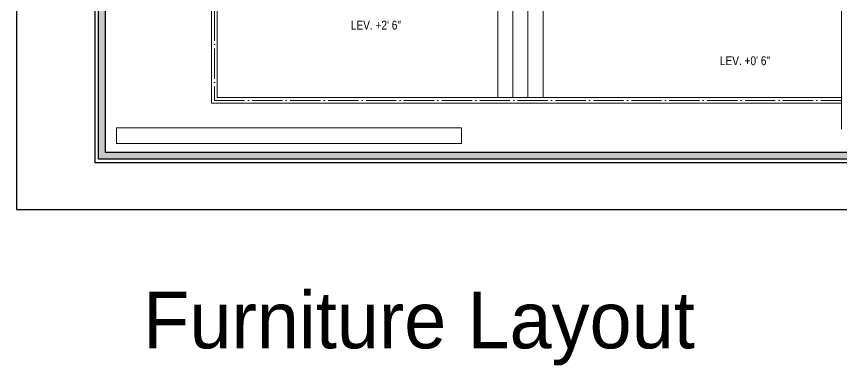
# Model space of a CAD drawing. Header units: millimetres. Extents: x 56222 to 3066687, y -650199 to -121287.
# Drawn here: x 139979 to 140634, y -176034 to -175757 of the extents above; entities that cross this region are included whole.
import ezdxf

# ---------------------------------------------------------------- set-up
doc = ezdxf.new("R2010")
doc.units = ezdxf.units.MM
doc.header["$MEASUREMENT"] = 0
doc.linetypes.add('ACAD_ISO04W100', pattern=[30, 24, -3, 0, -3])
doc.linetypes.add('DASHED', pattern=[0.75, 0.5, -0.25])
for name, color, linetype, lineweight in [('FIRST FLOOR ( TEXT )', 7, 'Continuous', 9), ('furniture dimensions', 1, 'DASHED', 0), ('GROUND FLOOR', 7, 'Continuous', 9), ('NAME PLATE', 7, 'Continuous', 25), ('XX~SLAB ( BEAM )~ ( DIM )', 7, 'Continuous', 9)]:
    doc.layers.add(name, color=color, linetype=linetype, lineweight=lineweight)
doc.layers.add('GROUND FLOOR  ( Text )', color=251, linetype='Continuous')
doc.styles.add('century g', font='GOTHIC.TTF')
doc.styles.add("Cn_BT_0'-0", font='swissc.ttf')

# ---------------------------------------------------------------- blocks, each defined once
blk = doc.blocks.new('LAYOUT FILE')
at = {"layer": 'NAME PLATE', "true_color": 0xd39e00}
h = blk.add_hatch(color=42, dxfattribs=at)
h.paths.add_polyline_path([(3346889.83, -513806.18), (3346889.83, -514260.7), (3347535.56, -514260.7), (3347535.56, -513806.18)])
h.paths.add_polyline_path([(3346894.36, -513810.71), (3347531.03, -513810.71), (3347531.03, -514256.17), (3346894.36, -514256.17)], flags=16)
at = {"layer": 'NAME PLATE', "color": 42, "true_color": 0xd39e00}
for points in [[(3346887.56, -513803.91), (3347537.83, -513803.91), (3347537.83, -514262.96), (3346887.56, -514262.96)], [(3346889.83, -513806.18), (3347535.56, -513806.18), (3347535.56, -514260.7), (3346889.83, -514260.7)], [(3346894.36, -513810.71), (3347531.03, -513810.71), (3347531.03, -514256.17), (3346894.36, -514256.17)]]:
    blk.add_lwpolyline(points, close=True, dxfattribs=at)

msp = doc.modelspace()

# ---------------------------------------------------------------- linework, layer by layer
at = {"layer": 'furniture dimensions', "color": 18, "linetype": 'Continuous', "lineweight": 0, "ltscale": 10, "true_color": 0x000000}
msp.add_lwpolyline([(140332.0838, -175857.8067), (140058.0629, -175857.8067), (140058.0629, -175845.3175), (140332.0838, -175845.3175)], close=True, dxfattribs=at)
at = {"layer": 'GROUND FLOOR'}
for p, q in [((140633.7941, -175325.5264), (140633.7941, -175846.4592)), ((140133.5441, -175358.8252), (140133.5441, -175825.8252)), ((140138.0441, -175363.3252), (140138.0441, -175821.3252)), ((140360.7941, -175709.0752), (140360.7941, -175821.3252)), ((140372.7941, -175709.0752), (140372.7941, -175821.3252)), ((140384.7941, -175709.0752), (140384.7941, -175821.3252)), ((140396.7941, -175709.0752), (140396.7941, -175821.3252)), ((140138.0441, -175821.3252), (140633.7941, -175821.3252)), ((140133.5441, -175825.8252), (140633.7941, -175825.8252))]:
    msp.add_line(p, q, dxfattribs=at)
at = {"layer": 'GROUND FLOOR', "color": 1, "linetype": 'ACAD_ISO04W100'}
msp.add_lwpolyline([(140633.7941, -175361.0752), (140135.7941, -175361.0752), (140135.7941, -175823.5752), (140633.7941, -175823.5752)], dxfattribs=at)
at = {"layer": 'XX~SLAB ( BEAM )~ ( DIM )', "color": 3, "lineweight": 30}
msp.add_lwpolyline([(142761.5003, -175256.9826), (139978.6152, -175256.9826), (139978.6152, -175910.04), (142761.5003, -175910.04)], close=True, dxfattribs=at)

# ---------------------------------------------------------------- block references
at = {"layer": 'NAME PLATE', "lineweight": 0, "xscale": 1.209046105522275, "yscale": 1.209046105522275, "zscale": 1.209046105522275}
msp.add_blockref('LAYOUT FILE', (-3906500.2613, 445894.5552, 0.1256), dxfattribs=at)

# ---------------------------------------------------------------- texts
at = {"layer": 'FIRST FLOOR ( TEXT )', "insert": (140298.2607, -176004.5163), "char_height": 45, "attachment_point": 5, "style": 'century g'}
msp.add_mtext('Furniture Layout', dxfattribs=at)
at = {"layer": 'GROUND FLOOR  ( Text )', "color": 1, "char_height": 7, "attachment_point": 5, "style": "Cn_BT_0'-0"}
for s, insert in [('LEV. +2\' 6"', (140264.0374, -175764.0066)), ('LEV. +0\' 6"', (140557.1251, -175792.2148))]:
    msp.add_mtext(s, dxfattribs=dict(at, insert=insert))

doc.saveas('drawing.dxf')
